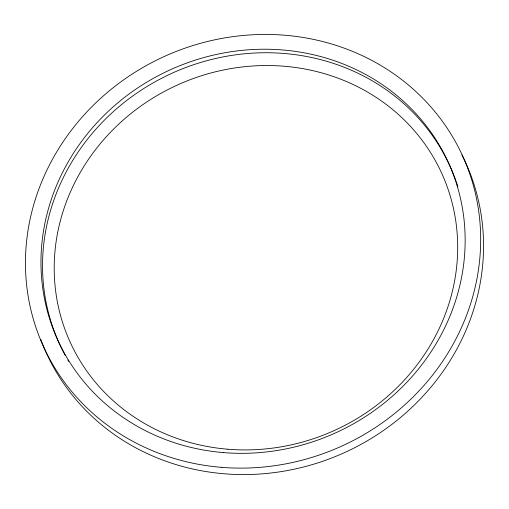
<?xml version="1.0" encoding="UTF-8"?>
<svg xmlns="http://www.w3.org/2000/svg" width="509" height="509" viewBox="0 0 509 509"><rect width="100%" height="100%" fill="white"/><g stroke="black" fill="none" stroke-linecap="round" stroke-linejoin="round"><path stroke-width="0.76" d="M461.924 154.946A230.227 214.06 -24.1 0 1 341.514 453.939A230.227 214.06 -24.1 0 1 40.707 339.28M65.165 355.263A214.531 199.464 -24.1 0 1 170.241 74.053A214.531 199.464 -24.1 0 1 453.704 174.892M453.99 175.624A214.531 199.464 -24.1 0 1 455.905 180.765M456.166 181.503A214.531 199.464 -24.1 0 1 457.903 186.708M68.651 361.396A214.531 199.464 -24.1 0 1 67.856 360.041M227.803 449.218A204.064 189.736 -24.1 0 0 443.021 176.216A204.064 189.736 -24.1 0 0 97.003 147.737A204.064 189.736 -24.1 0 0 227.803 449.218M221.313 467.326A230.227 214.06 -24.1 0 0 464.125 159.317A230.227 214.06 -24.1 0 0 73.741 127.186A230.227 214.06 -24.1 0 0 221.313 467.326M223.476 452.59A214.531 199.464 -24.1 0 0 449.733 165.59A214.531 199.464 -24.1 0 0 85.964 135.648A214.531 199.464 -24.1 0 0 223.476 452.59"/></g></svg>
